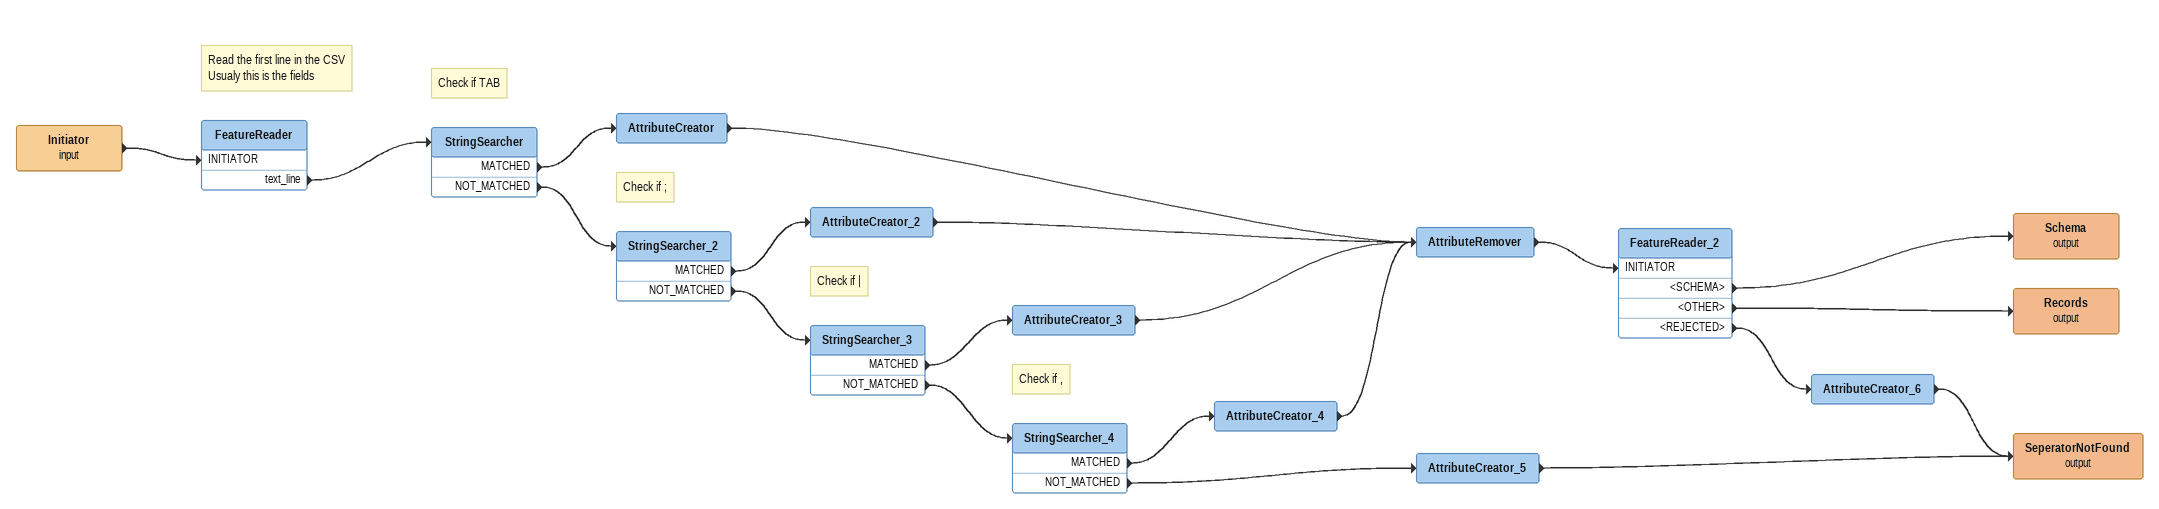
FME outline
Initiator (input)
    -> FeatureReader [INITIATOR]
Note: Read the first line in the CSV / Usualy this is the fields
FeatureReader
    text_line -> StringSearcher
Note: Check if TAB
StringSearcher
    MATCHED -> AttributeCreator
    NOT_MATCHED -> StringSearcher_2
AttributeCreator
    -> AttributeRemover
Note: Check if ;
StringSearcher_2
    MATCHED -> AttributeCreator_2
    NOT_MATCHED -> StringSearcher_3
AttributeCreator_2
    -> AttributeRemover
Note: Check if |
StringSearcher_3
    MATCHED -> AttributeCreator_3
    NOT_MATCHED -> StringSearcher_4
AttributeCreator_3
    -> AttributeRemover
Note: Check if ,
StringSearcher_4
    MATCHED -> AttributeCreator_4
    NOT_MATCHED -> AttributeCreator_5
AttributeCreator_4
    -> AttributeRemover
AttributeRemover
    -> FeatureReader_2 [INITIATOR]
FeatureReader_2
    <SCHEMA> -> Schema (output)
    <OTHER> -> Records (output)
    <REJECTED> -> AttributeCreator_6
Schema (output)
Records (output)
AttributeCreator_6
    -> SeperatorNotFound (output)
AttributeCreator_5
    -> SeperatorNotFound (output)
SeperatorNotFound (output)
